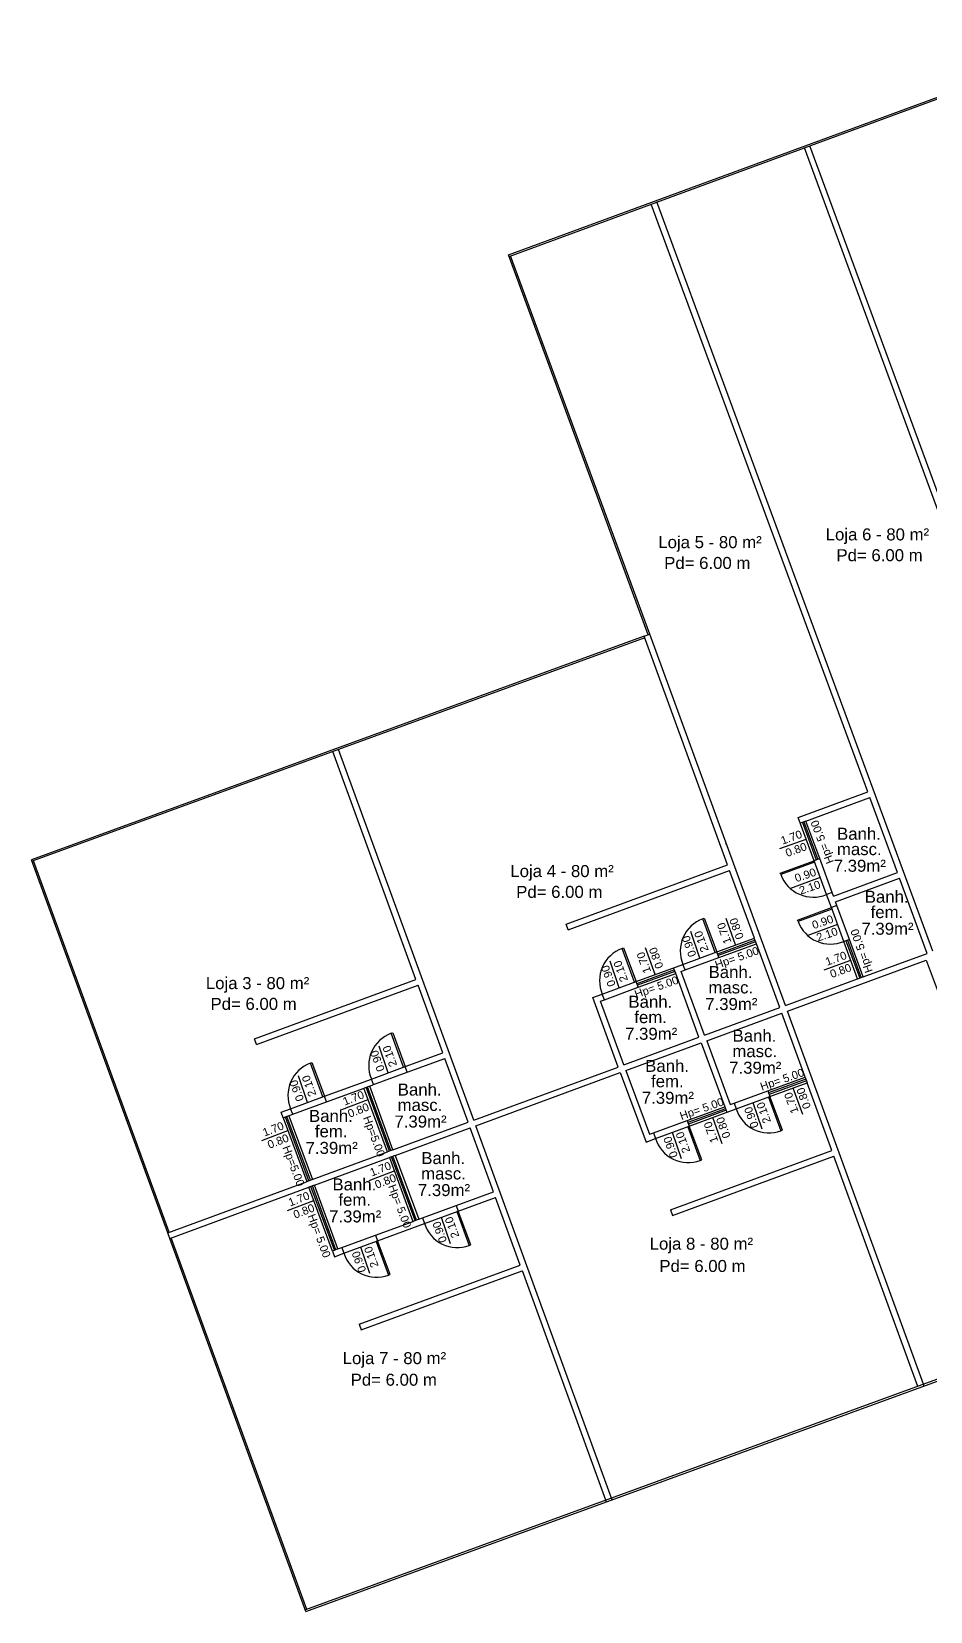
# Model space of a CAD drawing. Header units: millimetres. Extents: x -210 to 1173, y -437 to 320.
# Drawn here: x -16.68 to 5.79, y 8.82 to 48.32 of the extents above; entities that cross this region are included whole.
import ezdxf
from ezdxf.enums import TextEntityAlignment as Align

# ---------------------------------------------------------------- set-up
doc = ezdxf.new("R2010")
doc.units = ezdxf.units.MM
doc.header["$LTSCALE"] = 0.3
doc.linetypes.add('DASHED2', pattern=[9.525, 6.35, -3.175])
for name, color, linetype in [('CORTE', 6, 'Continuous'), ('COTAS', 1, 'Continuous'), ('ESQUADRIAS', 3, 'Continuous'), ('PISO', 1, 'Continuous'), ('PROJEÇÃO', 1, 'DASHED2'), ('TEXTOS', 2, 'Continuous'), ('VISTA', 2, 'Continuous')]:
    doc.layers.add(name, color=color, linetype=linetype)
doc.styles.add('2MM 1_100', font='ARIAL.TTF', dxfattribs={"height": 0.2})
doc.styles.add('3MM 1_100', font='ARIAL.TTF', dxfattribs={"height": 0.3})

msp = doc.modelspace()

# ---------------------------------------------------------------- linework, layer by layer
at = {"layer": 'CORTE'}
for p, q in [((9.672, 26.732), (2.779, 45.464)), ((8.046, 30.715), (2.639, 45.412)), ((4.222, 29.308), (-1.186, 44.005)), ((5.848, 25.325), (-1.045, 44.057)), ((-1.364, 33.2), (-1.223, 33.252)), ((0.721, 27.487), (-1.364, 33.2)), ((2.164, 23.969), (-1.223, 33.251)), ((-7.069, 24.621), (-9.148, 30.317)), ((-5.625, 21.103), (-9.007, 30.369)), ((2.486, 28.669), (4.222, 29.308)), ((2.678, 28.58), (4.274, 29.168)), ((4.964, 27.291), (4.274, 29.168)), ((2.883, 27.59), (2.486, 28.669)), ((3.024, 27.642), (2.678, 28.58)), ((0.679, 28.005), (0.69, 28.009)), ((0.731, 27.864), (0.741, 27.868)), ((-3.318, 26.001), (0.721, 27.487)), ((-3.266, 25.861), (0.772, 27.346)), ((1.389, 25.655), (0.77, 27.345)), ((3.369, 26.703), (4.964, 27.291)), ((3.421, 26.563), (5.016, 27.15)), ((5.707, 25.273), (5.016, 27.15)), ((3.334, 26.797), (3.194, 26.746)), ((3.314, 26.417), (3.194, 26.746)), ((3.455, 26.469), (3.314, 26.417)), ((3.369, 26.703), (3.334, 26.797)), ((3.455, 26.469), (3.421, 26.563)), ((-3.266, 25.861), (-3.318, 26.001)), ((1.421, 25.987), (1.427, 25.989)), ((1.473, 25.846), (1.478, 25.848)), ((0.45, 25.31), (1.389, 25.655)), ((0.502, 25.169), (1.44, 25.514)), ((2.023, 23.917), (1.44, 25.514)), ((3.766, 25.624), (3.625, 25.572)), ((3.971, 24.634), (3.625, 25.572)), ((4.111, 24.686), (3.766, 25.624)), ((-1.568, 24.567), (-0.395, 24.999)), ((-0.343, 24.858), (-0.395, 24.999)), ((2.215, 23.828), (5.688, 25.106)), ((4.111, 24.686), (5.707, 25.273)), ((5.688, 25.106), (6.332, 23.372)), ((-11.107, 23.135), (-7.069, 24.621)), ((-1.516, 24.427), (-0.577, 24.772)), ((0.005, 23.175), (-0.577, 24.772)), ((-0.437, 24.824), (-0.343, 24.858)), ((0.146, 23.227), (-0.437, 24.824)), ((2.164, 23.969), (3.971, 24.634)), ((-11.055, 22.994), (-7.018, 24.48)), ((-6.4, 22.789), (-7.018, 24.48)), ((-2.647, 24.17), (-2.412, 24.257)), ((-2.012, 22.433), (-2.647, 24.17)), ((-2.454, 24.081), (-2.36, 24.116)), ((-2.36, 24.116), (-2.412, 24.257)), ((-1.872, 22.484), (-2.454, 24.081)), ((0.146, 23.227), (2.023, 23.917)), ((0.198, 23.086), (2.075, 23.777)), ((2.657, 22.179), (2.075, 23.776)), ((5.619, 14.501), (2.215, 23.828)), ((-11.055, 22.994), (-11.107, 23.135)), ((-1.872, 22.484), (0.005, 23.175)), ((-1.82, 22.344), (0.057, 23.034)), ((0.057, 23.034), (0.649, 21.44)), ((0.198, 23.086), (0.789, 21.492)), ((-7.339, 22.444), (-6.4, 22.789)), ((-7.288, 22.303), (-6.349, 22.648)), ((-5.766, 21.051), (-6.349, 22.648)), ((-9.357, 21.701), (-8.184, 22.133)), ((-8.132, 21.992), (-8.184, 22.133)), ((-7.288, 22.303), (-7.339, 22.444)), ((-5.626, 21.103), (-2.012, 22.433)), ((-5.574, 20.962), (-1.961, 22.292)), ((-1.961, 22.292), (-1.317, 20.557)), ((-1.82, 22.344), (-1.228, 20.75)), ((1.728, 21.837), (2.657, 22.179)), ((-9.305, 21.56), (-8.367, 21.906)), ((-7.784, 20.309), (-8.371, 21.904)), ((-8.226, 21.958), (-8.132, 21.992)), ((-7.643, 20.361), (-8.226, 21.958)), ((1.78, 21.697), (2.709, 22.039)), ((3.328, 20.348), (2.709, 22.039)), ((-10.436, 21.304), (-10.202, 21.39)), ((-10.15, 21.25), (-10.202, 21.39)), ((-9.305, 21.56), (-9.357, 21.701)), ((-0.29, 21.095), (0.649, 21.44)), ((-0.238, 20.954), (0.935, 21.386)), ((0.789, 21.492), (0.883, 21.527)), ((0.883, 21.527), (0.935, 21.386)), ((-10.385, 21.163), (-10.436, 21.304)), ((-10.385, 21.163), (-10.15, 21.25)), ((-10.385, 21.164), (-9.797, 19.568)), ((-10.244, 21.215), (-9.657, 19.62)), ((-7.643, 20.361), (-5.766, 21.051)), ((-2.178, 11.656), (-5.574, 20.962)), ((-7.591, 20.22), (-5.715, 20.91)), ((-5.132, 19.313), (-5.715, 20.91)), ((-1.317, 20.557), (-1.083, 20.643)), ((-1.228, 20.75), (-1.135, 20.784)), ((-1.135, 20.784), (-1.083, 20.643)), ((-9.661, 19.618), (-7.784, 20.309)), ((-9.605, 19.479), (-7.732, 20.168)), ((-7.732, 20.168), (-7.732, 20.168)), ((-7.732, 20.168), (-7.145, 18.573)), ((-7.591, 20.22), (-7, 18.626)), ((-0.707, 18.864), (3.326, 20.348)), ((-0.656, 18.723), (3.377, 20.207)), ((5.478, 14.449), (3.38, 20.208)), ((-13.913, 20.025), (-13.871, 20.04)), ((-13.861, 19.884), (-13.819, 19.9)), ((-13.274, 18.289), (-9.802, 19.566)), ((-13.223, 18.148), (-9.75, 19.426)), ((-9.159, 17.831), (-9.746, 19.427)), ((-9.018, 17.884), (-9.605, 19.479)), ((-6.062, 18.971), (-5.132, 19.313)), ((-6.062, 18.971), (-6.01, 18.831)), ((-6.01, 18.831), (-5.081, 19.172)), ((-4.461, 17.482), (-5.081, 19.172)), ((-8.079, 18.229), (-7.141, 18.574)), ((-7, 18.626), (-6.906, 18.661)), ((-6.906, 18.661), (-6.854, 18.52)), ((-0.707, 18.864), (-0.656, 18.723)), ((-13.223, 18.148), (-13.274, 18.289)), ((-8.079, 18.229), (-8.028, 18.088)), ((-8.028, 18.088), (-6.854, 18.52)), ((-9.159, 17.831), (-9.106, 17.691)), ((-9.106, 17.691), (-8.872, 17.777)), ((-9.018, 17.884), (-8.924, 17.918)), ((-8.924, 17.918), (-8.872, 17.777)), ((-8.487, 16.001), (-4.464, 17.481)), ((-8.435, 15.86), (-4.412, 17.341)), ((-2.319, 11.604), (-4.41, 17.341)), ((-8.487, 16.001), (-8.435, 15.86))]:
    msp.add_line(p, q, dxfattribs=at)
at = {"layer": 'COTAS'}
for p, q in [((2.023, 27.891), (2.684, 28.13)), ((3.038, 27.168), (2.291, 26.893)), ((0.92, 25.483), (0.681, 26.144)), ((3.47, 25.995), (2.723, 25.72)), ((-1.091, 24.749), (-1.33, 25.41)), ((3.137, 24.864), (3.798, 25.103)), ((2.598, 21.243), (2.359, 21.904)), ((-8.918, 21.369), (-8.263, 21.623)), ((0.587, 20.509), (0.348, 21.17)), ((-10.924, 20.593), (-10.268, 20.847)), ((-8.242, 19.595), (-7.587, 19.849)), ((-10.28, 18.845), (-9.625, 19.099))]:
    msp.add_line(p, q, dxfattribs=at)
at = {"layer": 'COTAS', "extrusion": (-4.198e-17, 1.1504e-16, -1)}
for p, q in [((0.028, 25.154), (-0.199, 25.82)), ((-1.99, 24.412), (-2.217, 25.077)), ((-7.762, 22.288), (-7.988, 22.954)), ((-9.779, 21.546), (-10.006, 22.211)), ((1.584, 20.876), (1.357, 21.541)), ((-0.434, 20.134), (-0.66, 20.799)), ((-6.205, 18.01), (-6.432, 18.675)), ((-8.223, 17.267), (-8.45, 17.933))]:
    msp.add_line(p, q, dxfattribs=at)
at = {"layer": 'ESQUADRIAS'}
for p, q in [((-4.755, 42.734), (10.414, 48.316)), ((-4.741, 42.697), (10.428, 48.278)), ((-1.261, 33.238), (-4.755, 42.734)), ((-1.223, 33.251), (-4.704, 42.711)), ((-1.364, 33.2), (-16.677, 27.612)), ((-1.364, 33.2), (-16.677, 27.612)), ((-1.35, 33.162), (-16.663, 27.575)), ((-13.274, 18.289), (-16.677, 27.612)), ((-13.237, 18.303), (-16.625, 27.588)), ((20.791, 20.037), (-9.834, 8.862)), ((-9.82, 8.824), (20.804, 20)), ((-9.82, 8.824), (-13.222, 18.148)), ((-9.797, 8.875), (-13.185, 18.162))]:
    msp.add_line(p, q, dxfattribs=at)
for points in [[(2.883, 27.59), (2.897, 27.553), (2.052, 27.242), (2.038, 27.279)], [(0.45, 25.31), (0.413, 25.296), (0.102, 26.141), (0.139, 26.154)], [(3.314, 26.417), (3.328, 26.38), (2.484, 26.069), (2.47, 26.106)], [(-1.568, 24.567), (-1.605, 24.554), (-1.916, 25.398), (-1.878, 25.412)], [(-7.339, 22.444), (-7.377, 22.43), (-7.688, 23.275), (-7.65, 23.288)], [(-9.357, 21.701), (-9.395, 21.687), (-9.705, 22.532), (-9.668, 22.546)], [(1.78, 21.697), (1.742, 21.683), (2.053, 20.838), (2.09, 20.852)], [(-0.238, 20.954), (-0.276, 20.94), (0.035, 20.096), (0.073, 20.11)], [(-6.01, 18.831), (-6.047, 18.817), (-5.737, 17.972), (-5.699, 17.986)], [(-8.028, 18.088), (-8.065, 18.074), (-7.754, 17.23), (-7.717, 17.243)]]:
    msp.add_lwpolyline(points, close=True, dxfattribs=at)
at = {"layer": 'PISO'}
for p, q in [((3.194, 26.746), (2.883, 27.59)), ((3.334, 26.797), (3.024, 27.642)), ((3.766, 25.624), (3.455, 26.469)), ((3.625, 25.572), (3.314, 26.417)), ((-0.395, 24.999), (0.45, 25.31)), ((-0.343, 24.858), (0.502, 25.169)), ((-2.412, 24.257), (-1.568, 24.567)), ((-2.36, 24.116), (-1.516, 24.427)), ((-8.184, 22.133), (-7.339, 22.444)), ((-8.132, 21.992), (-7.288, 22.303)), ((0.883, 21.527), (1.728, 21.837)), ((-10.202, 21.39), (-9.357, 21.701)), ((-10.15, 21.25), (-9.305, 21.56)), ((0.935, 21.386), (1.78, 21.697)), ((-1.135, 20.784), (-0.29, 21.095)), ((-1.083, 20.643), (-0.238, 20.954)), ((-6.906, 18.661), (-6.062, 18.971)), ((-6.854, 18.52), (-6.01, 18.831)), ((-8.924, 17.918), (-8.079, 18.229)), ((-8.872, 17.777), (-8.028, 18.088))]:
    msp.add_line(p, q, dxfattribs=at)
for centre, start, end in [((2.86, 27.539), 200.2012, 292.8051), ((0.399, 25.333), 110.2012, 202.8052), ((3.292, 26.366), 200.2012, 292.8051), ((-1.619, 24.59), 110.2012, 202.8052), ((-7.39, 22.467), 110.2012, 202.8052), ((-9.408, 21.724), 110.2012, 202.8052), ((1.756, 21.646), 197.5973, 290.2012), ((-0.262, 20.904), 197.5973, 290.2012), ((-6.034, 18.78), 197.5973, 290.2012), ((-8.052, 18.038), 197.5973, 290.2012)]:
    msp.add_arc(centre, 0.861, start, end, dxfattribs=at)
at = {"layer": 'PROJEÇÃO'}
for p, q in [((2.678, 28.58), (2.537, 28.529)), ((2.589, 28.548), (2.934, 27.609)), ((2.627, 28.561), (2.972, 27.623)), ((3.024, 27.642), (2.883, 27.59)), ((0.502, 25.169), (0.45, 25.31)), ((1.408, 25.604), (0.469, 25.257)), ((1.421, 25.566), (0.483, 25.22)), ((1.44, 25.514), (1.388, 25.655)), ((3.678, 25.589), (4.023, 24.651)), ((3.715, 25.603), (4.06, 24.665)), ((-0.577, 24.772), (-0.629, 24.913)), ((-1.516, 24.427), (-1.568, 24.567)), ((-0.61, 24.861), (-1.548, 24.515)), ((-0.596, 24.824), (-1.535, 24.477)), ((4.112, 24.684), (3.971, 24.632)), ((2.676, 22.128), (1.747, 21.786)), ((2.657, 22.179), (2.709, 22.039)), ((-8.226, 21.958), (-8.367, 21.906)), ((-7.732, 20.328), (-8.315, 21.925)), ((-7.695, 20.342), (-8.278, 21.939)), ((1.728, 21.837), (1.78, 21.697)), ((2.69, 22.09), (1.761, 21.748)), ((0.668, 21.389), (-0.271, 21.043)), ((0.681, 21.351), (-0.257, 21.006)), ((0.649, 21.44), (0.7, 21.3)), ((-10.244, 21.215), (-10.385, 21.164)), ((-9.746, 19.587), (-10.333, 21.182)), ((-9.708, 19.601), (-10.295, 21.196)), ((-0.29, 21.095), (-0.238, 20.954)), ((-7.643, 20.361), (-7.784, 20.309)), ((-7.591, 20.22), (-7.732, 20.168)), ((-7.089, 18.593), (-7.681, 20.187)), ((-7.052, 18.607), (-7.643, 20.201)), ((-9.657, 19.62), (-9.802, 19.566)), ((-9.605, 19.479), (-9.75, 19.426)), ((-9.107, 17.851), (-9.694, 19.446)), ((-9.069, 17.864), (-9.657, 19.46)), ((-7, 18.626), (-7.141, 18.574)), ((-9.018, 17.884), (-9.159, 17.831))]:
    msp.add_line(p, q, dxfattribs=at)
at = {"layer": 'VISTA'}
for p, q in [((5.619, 14.501), (5.619, 14.458)), ((-2.319, 11.604), (-2.319, 11.562)), ((-2.178, 11.656), (-2.178, 11.613))]:
    msp.add_line(p, q, dxfattribs=at)

# ---------------------------------------------------------------- texts
at = {"layer": 'TEXTOS', "style": '3MM 1_100'}
for s, p in [('Loja 5 - 80 m²', (0.281, 35.553)), ('Loja 6 - 80 m²', (4.466, 35.747)), ('Pd= 6.00 m', (0.213, 35.033)), ('Pd= 6.00 m', (4.519, 35.227)), ('Banh.', (4.005, 28.264)), ('masc.', (4.012, 27.879)), ('Loja 4 - 80 m²', (-3.417, 27.331)), ('7.39m²', (4.025, 27.464)), ('Pd= 6.00 m', (-3.486, 26.811)), ('Banh.', (4.697, 26.69)), ('fem.', (4.704, 26.305)), ('7.39m²', (4.717, 25.89)), ('Banh.', (0.793, 24.807)), ('Loja 3 - 80 m²', (-11.028, 24.53)), ('masc.', (0.8, 24.422)), ('Pd= 6.00 m', (-11.127, 24.011)), ('Banh.', (-1.21, 24.064)), ('7.39m²', (0.814, 24.007)), ('fem.', (-1.203, 23.679)), ('7.39m²', (-1.19, 23.264)), ('Banh.', (1.392, 23.215)), ('masc.', (1.399, 22.829)), ('Banh.', (-0.792, 22.462)), ('7.39m²', (1.412, 22.415)), ('fem.', (-0.785, 22.077)), ('Banh.', (-6.976, 21.869)), ('7.39m²', (-0.772, 21.663)), ('Banh.', (-9.195, 21.211)), ('masc.', (-6.969, 21.484)), ('fem.', (-9.188, 20.826)), ('7.39m²', (-6.955, 21.07)), ('7.39m²', (-9.175, 20.411)), ('Banh.', (-6.388, 20.156)), ('masc.', (-6.381, 19.771)), ('Banh.', (-8.608, 19.498)), ('7.39m²', (-6.368, 19.356)), ('fem.', (-8.601, 19.113)), ('7.39m²', (-8.588, 18.698)), ('Loja 8 - 80 m²', (0.065, 18.016)), ('Pd= 6.00 m', (0.092, 17.459)), ('Loja 7 - 80 m²', (-7.607, 15.155)), ('Pd= 6.00 m', (-7.624, 14.616))]:
    msp.add_text(s, height=0.3, dxfattribs=at).set_placement(p, align=Align.MIDDLE_CENTER)
at = {"layer": 'TEXTOS', "style": '2MM 1_100'}
for s, rotation, p in [('Hp= 5.00', 110.9292, (3.085, 28.057)), ('1.70', 19.864, (2.315, 28.175)), ('0.80', 19.864, (2.432, 27.866)), ('0.90', 18.8667, (2.664, 27.232)), ('2.10', 18.8667, (2.775, 26.922)), ('0.80', 109.864, (0.944, 25.891)), ('0.90', 18.8667, (3.096, 26.059)), ('0.90', 110.0478, (-0.243, 25.45)), ('2.10', 110.0478, (0.065, 25.568)), ('1.70', 109.864, (0.636, 25.775)), ('2.10', 18.8667, (3.207, 25.749)), ('Hp= 5.00', 109.3266, (4.07, 25.334)), ('1.70', 109.864, (-1.374, 25.041)), ('0.80', 109.864, (-1.066, 25.157)), ('Hp= 5.00', 19.3266, (0.952, 25.166)), ('1.70', 19.864, (3.429, 25.148)), ('0.90', 110.0478, (-2.26, 24.708)), ('2.10', 110.0478, (-1.952, 24.825)), ('0.80', 19.864, (3.545, 24.84)), ('Hp= 5.00', 19.3266, (-1.058, 24.433)), ('2.10', 110.0478, (-7.724, 22.702)), ('0.90', 110.0478, (-8.032, 22.584)), ('2.10', 110.0478, (-9.742, 21.959)), ('Hp= 5.00', 19.3266, (2.083, 22.122)), ('0.90', 110.0478, (-10.05, 21.842)), ('1.70', 21.15, (-8.633, 21.659)), ('1.70', 109.864, (2.314, 21.535)), ('0.80', 109.864, (2.622, 21.651)), ('0.80', 21.15, (-8.509, 21.354)), ('Hp= 5.00', 19.3266, (0.073, 21.389)), ('0.90', 110.0478, (1.314, 21.172)), ('2.10', 110.0478, (1.622, 21.289)), ('1.70', 21.15, (-10.638, 20.883)), ('Hp=5.00', 290.6127, (-8.114, 20.703)), ('1.70', 109.864, (0.304, 20.801)), ('0.80', 109.864, (0.612, 20.917)), ('0.80', 21.15, (-10.515, 20.578)), ('0.90', 110.0478, (-0.704, 20.43)), ('2.10', 110.0478, (-0.396, 20.547)), ('Hp=5.00', 290.6127, (-10.128, 19.962)), ('1.70', 21.15, (-7.957, 19.885)), ('0.80', 21.15, (-7.833, 19.58)), ('Hp= 5.00', 290.6127, (-7.471, 18.955)), ('1.70', 21.15, (-9.995, 19.135)), ('0.80', 21.15, (-9.872, 18.83)), ('Hp= 5.00', 290.6127, (-9.485, 18.214)), ('0.90', 110.0478, (-6.476, 18.306)), ('2.10', 110.0478, (-6.168, 18.423)), ('0.90', 110.0478, (-8.494, 17.563)), ('2.10', 110.0478, (-8.186, 17.681))]:
    msp.add_text(s, height=0.2, rotation=rotation, dxfattribs=at).set_placement(p, align=Align.MIDDLE_CENTER)

doc.saveas('drawing.dxf')
